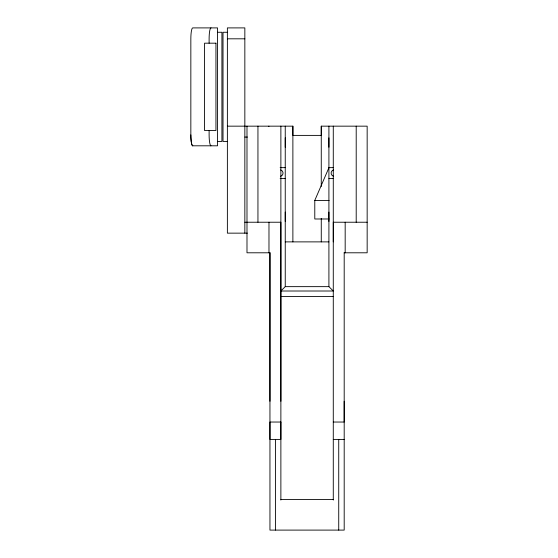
<?xml version="1.0" encoding="UTF-8"?>
<svg xmlns="http://www.w3.org/2000/svg" width="558" height="558" viewBox="0 0 558 558"><rect width="100%" height="100%" fill="white"/><g stroke="black" fill="none" stroke-linecap="round" stroke-linejoin="round"><path stroke-width="0.84" d="M246.992 126.157L246.992 252.795L269.953 252.795L269.953 401.272M257.949 222.23L257.949 126.157M268.977 252.795L268.977 222.23M269.953 252.586L269.953 530.1L344.195 530.1L344.195 252.586M275.415 530.1L275.415 439.411M280.876 500.045L280.876 126.157M328.913 126.157L328.913 286.645L333.279 291.011L280.876 291.011L285.243 286.645L285.243 126.157M292.88 241.879L292.88 126.157L227.378 126.157M344.195 252.795L367.157 252.795L367.157 126.157L321.269 126.157L321.262 135.392L292.88 135.392L292.88 126.157M333.279 500.045L333.279 126.157M356.206 222.23L356.206 126.157M328.955 218.98L314.789 218.994L314.782 200.42L328.864 167.86M314.768 200.441L329.15 200.413M217.55 32.266L221.917 32.266L221.917 141.439L217.55 141.439M227.378 32.266L223.012 32.266L223.012 141.439L227.378 141.439M227.378 38.816L244.843 38.816M244.843 137.073L247.417 137.073M192.74 145.805L217.55 145.805L217.55 27.9L192.74 27.9A10.916 1.897 90 0 0 190.843 38.816L190.843 134.89A10.916 1.897 -90 0 0 192.74 145.805A10.916 1.897 90 0 1 190.843 134.89M280.144 167.644L285.243 167.644M328.913 167.644L333.279 167.644M280.144 178.56L285.243 178.56M328.913 178.56L333.279 178.56M244.843 222.23L280.876 222.23L280.876 401.272M367.157 222.23L333.279 222.23L333.279 241.879M247.417 233.146L227.378 233.146L227.378 27.9L244.843 27.9L244.843 233.146M285.243 241.879L328.913 241.879M285.243 286.645L328.913 286.645M280.876 296.465L333.279 296.465M333.279 422.036L344.195 422.036L344.195 401.272M333.279 439.411L344.195 439.411M280.876 499.529L333.279 499.529M345.172 222.23L345.172 252.795M338.734 439.411L338.734 530.1M328.913 137.84L328.913 147.228M328.913 212.075L328.913 221.463M321.269 126.157L321.262 186.47M321.269 218.387L321.269 241.879M285.243 137.84L285.243 147.228M285.243 212.075L285.243 221.463M268.865 126.157L268.865 126.526M209.117 43.182L209.117 38.816A10.916 1.897 90 0 1 211.015 27.9M209.117 130.523L209.117 134.89A10.916 1.897 -90 0 0 211.015 145.805A10.916 1.897 90 0 1 210.526 145.436M333.524 176.265A3.278 3.278 0 0 1 333.524 169.939M280.632 169.939A3.278 3.278 0 0 1 280.632 176.265M215.946 43.182L204.549 43.182L204.549 130.523L215.946 130.523L215.946 43.182M280.876 422.036L269.953 422.036L269.953 439.411L280.876 439.411L280.876 422.036"/></g></svg>
